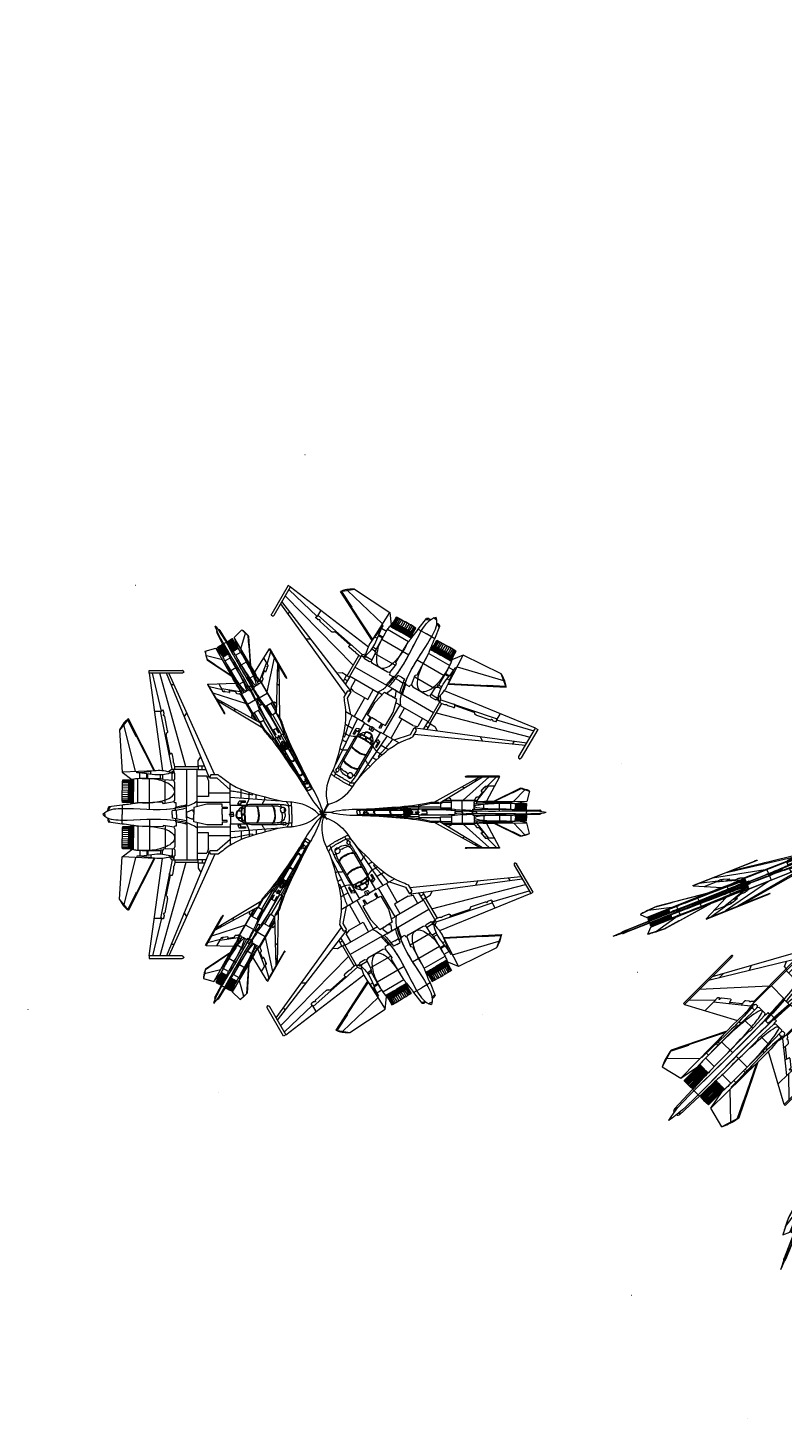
# Model space of a CAD drawing. Extents: x -513 to 2125, y -1052 to 1373.
# Drawn here: x -513 to 806, y -1052 to 1373 of the extents above; entities that cross this region are included whole.
import ezdxf

# ---------------------------------------------------------------- set-up
doc = ezdxf.new("R2010")
doc.units = 0
doc.layers.get('0').update_dxf_attribs({"linetype": 'CONTINUOUS'})
doc.layers.add('Layer_1', color=7, linetype='CONTINUOUS')

# ---------------------------------------------------------------- blocks, each defined once
blk = doc.blocks.new('su')
at = {"layer": 'Layer_1', "color": 7}
for points in [[(529.706347, 298.642252), (529.664719, 298.954955)], [(257.598538, 253.575955), (257.848705, 253.805272), (258.140568, 254.034583), (258.494971, 254.243052), (258.870223, 254.409826), (259.266319, 254.534904), (259.683268, 254.639143), (260.100212, 254.722531), (260.496314, 254.743359)], [(260.496314, 252.387687), (317.78471, 252.387687), (317.78471, 254.743373), (260.496314, 254.743373)], [(203.458085, 163.747162), (283.532587, 252.387687)], [(213.673265, 161.808405), (288.056451, 252.387687)], [(254.137884, 170.855911), (299.397384, 252.387687)], [(257.598538, 253.575955), (257.848705, 253.325793), (258.140568, 253.096482), (258.494971, 252.908855), (258.870223, 252.721234), (259.266319, 252.596156), (259.683268, 252.491923), (260.100212, 252.429382), (260.496314, 252.387698)], [(317.78471, 252.387687), (294.873517, 167.332804)], [(308.882907, 219.345535), (296.311982, 219.345535), (312.301863, 252.387687)], [(274.422315, 242.318689), (279.780067, 242.318689)], [(278.070591, 168.646153), (298.375864, 219.345535)], [(290.933379, 214.759243), (290.99592, 214.863476), (291.121006, 214.967707), (291.246084, 215.051098), (291.392021, 215.134486), (291.746425, 215.217874), (292.121676, 215.259558), (292.496924, 215.301245), (292.830483, 215.32213), (292.976411, 215.342986), (293.08065, 215.384673), (293.164038, 215.405529), (293.226579, 215.46807), (293.226579, 215.509754), (293.205751, 215.593145), (293.143205, 215.676528), (293.059816, 215.780764), (292.830499, 216.010078), (292.559484, 216.260237), (292.288469, 216.531246), (292.079994, 216.823103), (292.017454, 216.969032), (291.975767, 217.114955), (291.954911, 217.260884), (291.996595, 217.385965), (292.767936, 219.345535), (292.872175, 219.554004), (292.997262, 219.720775), (293.14319, 219.845856), (293.309967, 219.929244), (293.497594, 219.991784), (293.706069, 220.012669), (293.935391, 220.012669), (294.185558, 219.991784), (294.727589, 219.887554), (295.269619, 219.741626), (295.81165, 219.554004), (296.311982, 219.345535)], [(252.553491, 218.094726), (256.931421, 214.488237)], [(285.888332, 202.146938), (290.933379, 214.759243)], [(308.028172, 167.249421), (353.954781, 212.570328), (369.902973, 202.83488), (365.33741, 166.082), (348.096689, 159.640343)], [(369.902973, 202.83488), (368.547897, 204.14823), (367.130278, 205.399039), (365.650121, 206.587301), (364.107421, 207.671337), (362.523022, 208.692829), (360.896934, 209.651777), (359.208303, 210.506499), (357.498823, 211.277829), (355.726806, 211.965774), (353.954781, 212.570328)], [(340.549968, 196.935242), (355.455791, 211.632227)], [(341.946733, 166.582321), (361.918452, 207.692179)], [(285.888332, 202.146938), (285.804944, 201.875929), (285.804944, 201.604922), (285.846628, 201.333912), (285.971715, 201.062903), (286.138491, 200.85444), (286.388659, 200.64597), (286.659674, 200.479191), (286.951537, 200.31242), (287.556108, 200.020563), (287.847971, 199.87464), (288.077287, 199.728712), (288.285762, 199.561932), (288.410849, 199.395162), (288.452536, 199.186692), (288.452536, 199.061612), (288.410849, 198.936531)], [(281.593785, 181.904707), (288.410854, 198.936531)], [(288.410854, 198.936531), (289.953557, 198.352822)], [(309.591714, 167.249421), (340.070478, 197.352175)], [(339.27828, 198.081812), (340.549968, 196.935242)], [(277.52856, 181.279306), (277.674494, 181.633698), (277.841271, 181.904707), (278.04974, 182.092329), (278.174826, 182.175717), (278.320755, 182.238257), (278.48754, 182.279944), (278.696009, 182.300829), (278.925332, 182.321713), (279.175499, 182.321713), (279.717527, 182.280026), (280.322097, 182.196644), (280.926674, 182.071563), (281.489546, 181.925634), (282.010734, 181.758858), (282.240051, 181.654625), (282.427678, 181.571236), (282.594455, 181.467003), (282.719541, 181.362773), (282.823777, 181.258534), (282.886318, 181.133456), (282.928005, 181.008375), (282.928005, 180.862447), (282.886318, 180.695673), (282.823777, 180.508055)], [(232.58177, 171.335389), (232.58177, 175.900839), (228.203835, 179.486481)], [(274.401465, 173.482609), (274.505703, 173.670231), (274.67248, 173.837001), (275.047734, 174.128859), (275.443827, 174.42071), (275.610606, 174.545791), (275.735693, 174.71257), (275.798233, 174.879341), (275.798233, 175.08781), (275.756546, 175.296279), (275.694, 175.525591), (275.568919, 175.984221), (275.548063, 176.213538), (275.589747, 176.422007), (277.52856, 181.279306)], [(221.511849, 171.335389), (232.58177, 171.335389), (232.58177, 168.354301), (219.051865, 168.354301)], [(225.326906, 168.354301), (225.326906, 171.335389)], [(232.58177, 170.855911), (273.465125, 170.855911)], [(273.359097, 170.855911), (274.422315, 173.524302)], [(273.525876, 168.646153), (273.383331, 170.855911)], [(197.829309, 163.747162), (203.508701, 163.747162)], [(197.829309, 163.747162), (210.483623, 163.747162)], [(210.483623, 163.747162), (212.422425, 162.246194), (212.255649, 160.724376)], [(278.070591, 168.646153), (232.58177, 168.646153)], [(234.061927, 139.855911), (234.061927, 168.646153)], [(252.574333, 136.396179), (252.574333, 168.646153)], [(273.463335, 164.977123), (273.880285, 165.123046), (274.25553, 165.373211), (274.568244, 165.685913), (274.797561, 166.061153), (274.943495, 166.478091), (274.985182, 166.936722)], [(273.463335, 159.973893), (273.463335, 164.977123)], [(278.070591, 168.646153), (273.602798, 168.646153)], [(274.985188, 166.936722), (274.985188, 168.646153)], [(274.985188, 167.728894), (277.841271, 166.35301)], [(277.924659, 158.910705), (277.924659, 164.768654)], [(278.070591, 168.646153), (282.226697, 166.151636)], [(294.85267, 163.809702), (294.85267, 160.015586), (298.188237, 160.015586), (298.188237, 163.684621)], [(308.090709, 167.291114), (365.33741, 166.082)], [(315.387266, 164.247483), (315.387266, 166.769942)], [(320.182148, 160.411673), (320.182148, 164.601875)], [(322.100099, 160.453366), (322.100099, 164.747803)], [(334.045609, 160.495064), (334.045609, 165.414903)], [(339.716074, 165.435751), (340.278953, 166.603172)], [(176.898617, 150.822155), (199.205233, 160.724376), (212.255649, 160.724376)], [(212.38073, 161.808405), (216.96714, 161.808405)], [(214.778173, 158.848165), (217.717639, 162.809055)], [(214.778173, 158.848165), (214.778173, 144.901669), (234.061927, 144.901669)], [(234.061927, 162.809055), (217.717639, 162.809055)], [(275.026883, 158.827317), (273.463335, 159.973893)], [(275.026883, 140.08606), (273.463335, 141.753801), (273.463335, 156.867719), (275.026883, 158.827317), (292.997262, 159.306796)], [(290.245414, 138.835251), (290.245414, 159.244255)], [(292.997262, 159.306796), (294.85267, 161.078773)], [(330.126313, 160.515906), (298.188237, 160.515906)], [(303.358371, 159.598648), (303.400055, 159.598648)], [(317.701316, 133.331703), (317.701316, 160.515906)], [(337.610493, 139.31473), (337.610493, 160.411673)], [(345.032136, 159.973893), (345.115525, 159.411026), (345.157209, 158.243606), (345.219761, 156.555016), (345.240645, 155.179129), (345.261439, 153.636469), (345.261453, 151.968727), (345.282338, 150.238446), (345.282301, 149.362879)], [(345.032136, 159.973893), (354.142408, 159.056634)], [(345.052984, 159.953045), (354.142408, 159.035786)], [(345.073826, 159.827964), (354.163256, 158.931553)], [(345.094677, 159.661188), (354.184104, 158.764777)], [(345.115525, 159.411026), (354.204948, 158.535466)], [(345.136372, 159.077476), (354.225796, 158.243606)], [(345.157223, 158.702236), (354.246644, 157.889213)], [(345.157223, 158.243606), (354.246644, 157.493126)], [(345.178065, 157.743285), (354.267495, 157.013647)], [(354.100715, 158.994094), (364.711991, 159.035781)], [(354.142408, 159.056634), (354.184092, 158.764777), (354.246644, 157.847518), (354.267528, 157.013647), (354.309179, 155.408446), (354.330069, 154.074249), (354.350917, 152.031268), (354.350883, 150.467757)], [(354.163256, 158.994094), (364.753687, 159.035781)], [(354.184104, 158.681394), (364.79538, 158.618854)], [(354.246644, 157.847518), (364.837078, 157.972599)], [(364.711991, 159.035786), (364.79538, 158.618854), (364.837067, 157.972599), (364.878762, 156.784336), (364.899652, 155.616915), (364.941303, 153.824087), (364.941314, 152.302277), (364.962142, 150.175899)], [(176.898617, 137.16751), (176.898617, 156.013006)], [(345.198913, 157.180424), (354.288337, 156.492476)], [(345.219761, 156.555016), (354.288337, 155.929615)], [(345.219761, 155.887925), (354.309184, 155.325058)], [(345.240611, 155.179129), (354.309184, 154.678806)], [(345.240611, 154.407799), (354.330032, 153.990867)], [(345.261453, 153.636469), (354.330032, 153.261226)], [(345.261453, 152.802598), (354.330032, 152.510747)], [(345.261453, 151.968727), (354.350883, 151.739411)], [(354.267495, 156.951107), (364.878768, 156.784336)], [(354.309184, 155.408446), (364.899618, 155.616915)], [(354.330032, 154.074249), (364.941314, 153.824087)], [(354.350883, 152.031268), (364.941314, 152.302277)], [(137.851612, 146.048239), (142.729882, 146.486019), (147.608151, 146.986348), (157.36469, 148.04953), (162.242959, 148.549851), (167.121229, 148.987637), (169.560362, 149.175258), (171.999499, 149.321187), (174.459481, 149.446268), (176.898617, 149.550498)], [(137.851612, 146.048239), (137.851612, 147.361588)], [(157.468927, 143.421543), (157.468927, 150.863847)], [(176.898617, 147.736828), (214.778173, 147.736828)], [(345.032136, 138.751863), (345.115525, 139.31473), (345.157209, 140.48215), (345.219761, 142.17074), (345.240645, 143.567471), (345.261439, 145.08929), (345.261453, 146.757028), (345.282338, 148.48731), (345.282301, 149.362879)], [(345.261453, 151.114009), (354.350883, 150.968078)], [(345.261453, 147.61175), (354.350883, 147.757678)], [(345.261453, 146.757028), (354.350883, 146.986348)], [(345.261453, 145.923158), (354.330032, 146.215012)], [(345.282301, 150.238446), (354.350883, 150.155057)], [(354.350883, 149.362879), (345.282301, 149.362879)], [(345.282301, 148.48731), (354.350883, 148.570699)], [(354.142408, 139.669122), (354.184092, 139.960979), (354.246644, 140.878238), (354.267528, 141.712109), (354.309179, 143.31731), (354.330069, 144.651501), (354.350917, 146.694488), (354.350883, 148.257999), (354.350883, 150.467757)], [(354.350883, 150.467757), (364.962156, 150.175899)], [(354.350883, 150.467757), (364.962156, 150.175899)], [(354.350883, 148.257999), (364.962156, 148.549851)], [(354.350883, 146.694488), (364.941314, 146.423481)], [(364.711991, 139.68997), (364.79538, 140.127753), (364.837067, 140.753154), (364.878762, 141.941423), (364.899652, 143.108841), (364.941303, 144.901669), (364.941314, 146.423481), (364.962142, 148.549851), (364.962156, 150.175899)], [(69.076357, 129.099804), (69.076357, 130.100448), (69.097213, 131.080247), (69.1389, 132.060047), (69.180584, 133.019001), (69.24313, 133.936254), (69.305671, 134.811823), (69.389059, 135.624843), (69.493298, 136.396179), (69.597534, 137.104972), (69.701772, 137.751221), (69.826853, 138.314083), (69.951937, 138.793561), (70.077024, 139.210494), (70.222952, 139.523193), (70.368881, 139.75251), (70.514818, 139.898439), (70.660747, 139.940126)], [(69.514148, 136.646341), (74.35072, 136.646341), (74.76767, 137.146662), (75.226312, 137.62614), (75.705796, 138.105613), (76.206134, 138.543394), (77.248496, 139.37727), (78.332557, 140.1486)], [(89.298242, 140.940778), (176.898617, 144.130338)], [(116.212112, 141.920578), (116.212112, 144.297109)], [(116.212112, 141.920578), (116.879222, 141.56618), (117.567186, 141.19094), (118.255145, 140.774002), (118.901413, 140.315371), (119.48514, 139.835901), (119.756155, 139.564891), (119.985473, 139.273034), (120.173099, 138.98118), (120.339876, 138.647633), (120.464962, 138.314083), (120.548351, 137.959685)], [(158.219432, 139.898439), (150.068134, 139.898439), (150.068134, 140.940778), (160.804496, 140.940778)], [(158.219432, 140.940778), (158.219432, 138.189002), (163.264479, 138.189002), (160.804496, 140.940778)], [(234.41633, 136.125173), (234.41633, 139.835901), (176.898617, 139.835901)], [(271.045049, 135.583154), (271.045049, 139.293882), (273.379947, 139.293882), (275.026883, 140.08606), (293.268277, 138.564242), (294.998604, 139.835901), (336.672364, 139.31473)], [(345.032136, 138.751863), (354.142408, 139.669122)], [(345.052984, 138.793561), (354.142408, 139.68997)], [(345.073826, 138.897791), (354.163256, 139.794203)], [(345.094677, 139.064565), (354.184104, 139.960979)], [(345.115525, 139.31473), (354.204948, 140.190293)], [(345.136372, 139.648274), (354.225796, 140.48215)], [(345.157223, 140.48215), (354.246644, 141.23263)], [(345.157223, 140.023519), (354.246644, 140.836542)], [(345.178065, 140.982471), (354.267495, 141.712109)], [(345.198913, 141.545332), (354.288337, 142.23328)], [(345.219761, 142.837831), (354.309184, 143.400698)], [(345.219761, 142.17074), (354.288337, 142.796141)], [(345.240611, 144.31796), (354.330032, 144.75574)], [(345.240611, 143.567471), (354.309184, 144.067792)], [(345.261453, 145.08929), (354.330032, 145.46453)], [(354.100715, 139.731662), (364.711991, 139.689978)], [(354.163256, 139.731662), (364.753687, 139.689978)], [(354.184104, 140.044364), (364.79538, 140.127753)], [(354.246644, 140.878238), (364.837078, 140.753154)], [(354.267495, 141.774649), (364.878768, 141.941423)], [(354.309184, 143.31731), (364.899618, 143.108841)], [(354.330032, 144.651501), (364.941314, 144.901669)], [(73.912929, 129.099804), (73.912929, 130.017062), (73.933785, 130.934321), (73.954669, 131.851577), (73.996354, 132.727144), (74.058894, 133.602713), (74.12144, 134.415733), (74.183981, 135.207911), (74.267369, 135.958393), (74.350757, 136.646341)], [(74.35072, 136.646341), (75.539017, 136.771422), (76.727314, 136.896503), (77.936461, 137.021581), (79.124752, 137.125814)], [(80.208813, 138.084771), (80.062884, 138.084771), (79.937797, 138.043084), (79.812717, 138.022228), (79.68763, 137.959682), (79.583394, 137.897142), (79.479155, 137.813759), (79.395767, 137.70952), (79.312379, 137.60529), (79.228991, 137.501057), (79.187304, 137.37597), (79.145619, 137.250889), (79.124735, 137.125811), (79.103879, 137.00073), (79.124735, 136.854802), (79.145619, 136.729721), (79.187304, 136.60464), (79.228991, 136.479559), (79.312379, 136.375329), (79.395767, 136.27109), (79.479155, 136.16686), (79.583394, 136.104319), (79.68763, 136.020931), (79.812717, 135.979244), (79.937797, 135.93756), (80.062884, 135.916675), (80.208813, 135.895791)], [(80.208813, 138.084771), (83.98218, 138.084771)], [(83.98218, 135.895853), (80.208813, 135.895853)], [(83.98218, 135.895853), (84.107258, 135.916737), (84.232345, 135.937594), (84.357426, 135.979281), (84.482512, 136.020965), (84.586748, 136.104356), (84.690987, 136.166894), (84.795223, 136.271127), (84.878614, 136.375363), (84.941151, 136.479596), (85.003692, 136.604677), (85.045379, 136.729755), (85.066235, 136.854836), (85.066235, 137.000764), (85.066235, 137.125845), (85.045379, 137.250926), (85.003692, 137.376007), (84.941151, 137.501093), (84.878614, 137.605324), (84.795223, 137.709554), (84.690987, 137.813793), (84.586748, 137.897175), (84.482512, 137.959716), (84.357426, 138.022262), (84.232345, 138.043118), (84.107258, 138.084805), (83.98218, 138.084805)], [(84.920304, 137.542752), (85.504032, 137.584437), (86.066911, 137.605321), (86.650631, 137.626177), (87.234359, 137.667864), (88.401808, 137.709548), (89.548407, 137.751235), (90.715856, 137.79292), (91.862457, 137.834607), (93.029906, 137.855491), (94.19736, 137.876347), (95.343959, 137.918034), (96.511407, 137.918034), (97.678856, 137.938891), (98.825458, 137.959775), (99.992904, 137.959775), (101.13951, 137.959775), (102.306959, 137.959775), (103.474408, 137.959775)], [(102.765601, 136.542105), (102.765601, 137.959685)], [(103.474408, 136.542105), (103.474408, 137.959685)], [(103.474408, 137.959685), (139.519399, 137.959685)], [(103.70508, 136.536215), (103.769593, 136.539489), (103.828803, 136.542029)], [(103.828812, 136.542105), (148.963226, 136.542105)], [(176.898617, 137.16751), (148.921534, 137.16751)], [(150.005594, 135.749924), (149.85966, 136.062632), (149.630342, 136.312791), (149.31763, 136.479565), (148.963226, 136.542105)], [(151.131346, 135.041135), (150.881179, 135.979241), (150.568473, 136.896503)], [(151.131346, 135.041135), (151.193891, 134.895212), (151.298123, 134.811823), (151.444058, 134.790939)], [(151.735922, 134.144723), (151.548295, 134.082183), (151.423209, 133.936254), (151.402339, 133.727791)], [(151.81931, 129.912827), (151.777624, 130.871784), (151.694236, 131.830733), (151.56915, 132.789684), (151.402372, 133.727791)], [(151.444058, 134.790976), (155.154879, 134.790976)], [(151.735922, 134.144723), (155.488434, 134.144723)], [(155.154879, 134.790976), (155.321656, 134.811832), (155.425894, 134.916062), (155.488434, 135.061994), (155.488434, 135.207922)], [(155.488434, 135.207911), (155.300808, 135.875011)], [(155.801146, 133.873714), (155.7386, 133.998795), (155.634363, 134.103033), (155.488434, 134.144718)], [(156.301479, 129.933674), (156.238939, 130.934321), (156.134701, 131.914121), (155.988772, 132.893914), (155.801146, 133.873714)], [(156.968595, 132.643756), (156.843509, 133.394244), (156.69758, 134.123876), (156.530802, 134.874364), (156.322327, 135.604001)], [(176.064724, 130.913474), (176.064724, 137.16751)], [(190.991395, 135.499765), (182.193829, 135.499765), (182.193829, 134.311503), (190.991395, 134.311503)], [(190.991395, 135.499765), (190.991395, 138.168154), (217.258997, 138.168154), (240.378658, 135.395532), (240.378658, 129.099804)], [(190.991395, 129.099804), (190.991395, 134.311503)], [(252.574333, 137.50106), (253.012133, 137.438514), (253.366536, 137.396829), (253.679241, 137.375945), (253.929409, 137.334261), (254.137884, 137.313376), (254.30466, 137.292548), (254.617374, 137.250864), (255.784822, 137.104941), (258.140568, 136.813081), (262.831211, 136.31276), (267.501004, 135.87498), (272.191648, 135.499734)], [(253.074671, 126.327179), (253.074671, 136.333636)], [(253.074671, 134.665895), (256.160074, 134.290652), (259.266319, 133.915412), (262.351722, 133.581862), (265.437122, 133.290005), (268.522525, 133.019001), (271.607927, 132.768836), (274.69333, 132.539522), (277.778725, 132.351904)], [(272.191648, 132.727144), (272.191648, 135.499765)], [(329.623139, 139.402887), (336.672364, 139.31473)], [(336.672364, 139.31473), (338.256763, 139.210494), (339.903699, 139.085413), (341.59233, 138.960332), (343.301809, 138.835251), (345.052984, 138.689322), (346.825004, 138.564242), (350.452434, 138.27239), (354.100715, 138.022231), (357.790689, 137.772063), (361.459812, 137.5636), (365.045547, 137.396824), (388.206904, 135.770775)], [(365.003854, 137.396824), (365.003854, 129.099804)], [(8.68171, 129.245732), (22.628559, 129.495894)], [(8.68171, 128.953875), (22.628559, 128.682865)], [(22.628559, 129.099804), (22.628559, 129.495894)], [(22.628559, 129.099804), (22.628559, 128.682865)], [(69.076357, 129.099804), (69.076357, 128.411856), (69.097213, 127.744764), (69.097213, 127.077664), (69.118097, 126.410567), (69.159782, 125.743467), (69.180581, 125.118066), (69.222268, 124.492664), (69.263953, 123.888107), (69.326493, 123.283548), (69.36818, 122.720687), (69.430726, 122.199518), (69.514114, 121.678347), (69.576655, 121.198868), (69.639195, 120.74024), (69.722583, 120.323308), (69.805977, 119.948068), (69.889365, 119.59367), (69.972754, 119.301816), (70.076992, 119.030806), (70.160381, 118.780647), (70.264614, 118.593026), (70.36885, 118.447097), (70.452238, 118.342861), (70.556477, 118.280321), (70.660713, 118.259493)], [(73.912929, 129.099804), (73.912929, 128.453554), (73.912929, 127.828147), (73.933785, 127.181898), (73.954669, 126.556496), (73.975526, 125.931094), (74.017213, 125.326535), (74.038069, 124.742826), (74.079756, 124.159117), (74.12144, 123.596256), (74.183981, 123.054237), (74.225668, 122.533065), (74.288208, 122.032745), (74.350746, 121.553269)], [(151.81931, 128.286778), (151.777624, 127.327826), (151.694236, 126.368875), (151.56915, 125.409926), (151.402372, 124.450969)], [(151.81931, 129.912827), (151.860996, 129.746053), (151.986082, 129.641817), (152.152859, 129.579277)], [(152.152865, 128.599483), (151.986088, 128.557799), (151.861002, 128.453565), (151.819316, 128.286789)], [(152.152865, 129.579277), (155.967924, 129.579277)], [(152.152865, 128.599483), (155.967924, 128.599483)], [(156.301479, 128.265933), (156.280608, 127.765606), (156.238923, 127.265286), (156.134685, 126.285486), (155.988756, 125.305687), (155.80113, 124.325888)], [(155.967924, 129.579277), (156.134701, 129.641817), (156.259787, 129.766904), (156.301473, 129.933674)], [(156.301479, 128.265933), (156.259793, 128.432706), (156.134707, 128.557787), (155.967929, 128.599472)], [(156.968595, 132.643756), (157.031135, 132.497833), (157.156221, 132.393594), (157.30215, 132.35191)], [(157.23961, 129.099804), (157.218739, 128.453554), (157.197869, 127.828147), (157.156183, 127.181898), (157.093637, 126.535648)], [(157.427236, 132.018354), (157.260453, 131.976667), (157.135372, 131.830738), (157.093687, 131.663962)], [(157.23961, 129.099804), (157.197924, 130.371455), (157.093687, 131.663956)], [(164.473626, 132.351904), (157.30215, 132.351904)], [(157.427236, 132.018354), (163.848207, 132.018354)], [(164.473626, 132.351904), (164.89057, 131.976661), (165.265821, 131.601416), (165.578529, 131.226176), (165.849544, 130.830085), (166.058019, 130.413153), (166.224795, 129.975367), (166.308183, 129.558434), (166.34987, 129.099804)], [(164.473626, 125.847706), (164.682095, 126.035327), (164.89057, 126.202098), (165.078194, 126.389725), (165.265821, 126.577344), (165.4326, 126.785807), (165.578529, 126.973434), (165.724463, 127.181898), (165.849544, 127.369519), (165.974628, 127.577988), (166.058019, 127.786457), (166.162255, 127.994923), (166.224795, 128.203392), (166.287341, 128.432706), (166.308169, 128.641176), (166.349856, 128.870487), (166.349856, 129.099804)], [(170.957137, 130.454846), (171.436627, 130.913474)], [(170.957137, 129.099804), (170.957137, 130.454846)], [(170.957137, 129.099804), (170.957137, 127.744764)], [(170.957137, 127.744764), (171.436627, 127.286134)], [(171.436627, 130.913474), (176.439975, 130.913474)], [(173.292032, 129.099804), (173.312916, 129.162344), (173.354603, 129.224884), (173.437991, 129.266572), (173.542227, 129.308256), (173.667314, 129.349943), (173.813243, 129.391627), (173.959177, 129.412511), (174.125956, 129.412511), (174.292732, 129.412511), (174.459512, 129.412511)], [(173.292032, 129.099804), (173.292032, 129.078919), (173.312916, 129.058035), (173.312916, 129.037178), (173.333772, 128.995491), (173.3546, 128.974663), (173.375457, 128.953807), (173.417144, 128.932923), (173.458828, 128.912095), (173.500515, 128.891239), (173.542199, 128.891239), (173.583886, 128.870354), (173.62557, 128.849526), (173.688116, 128.82867), (173.750657, 128.82867), (173.813197, 128.807785), (173.875743, 128.807785), (173.938284, 128.786986), (174.000824, 128.786986), (174.063365, 128.786986), (174.125908, 128.786986), (174.209299, 128.786986), (174.27184, 128.786986), (174.334377, 128.786986), (174.396923, 128.786986), (174.459464, 128.786986)], [(174.459481, 129.412506), (177.899287, 129.204037)], [(174.459481, 128.787104), (177.899287, 128.995568)], [(176.439975, 130.913474), (176.898617, 130.454846)], [(176.439975, 127.286134), (176.898617, 127.744764)], [(176.898617, 130.454846), (176.898617, 129.266577)], [(176.898617, 127.744764), (176.898617, 128.933027)], [(177.482343, 129.099804), (177.482343, 129.120632), (177.503171, 129.141516), (177.524056, 129.162372), (177.56574, 129.162372), (177.62828, 129.183257), (177.690821, 129.204085), (177.753367, 129.204085), (177.815907, 129.204085), (177.899295, 129.204085), (177.961836, 129.204085), (178.024382, 129.204085), (178.086922, 129.183257), (178.128607, 129.162372), (178.170294, 129.162372), (178.211978, 129.141516), (178.232806, 129.120632), (178.232806, 129.099804)], [(177.482343, 129.099804), (177.482343, 129.078919), (177.503171, 129.058035), (177.524056, 129.058035), (177.544912, 129.037178), (177.565796, 129.037178), (177.586596, 129.016294), (177.62828, 129.016294), (177.669967, 129.016294), (177.711651, 128.995438), (177.753339, 128.995438), (177.795023, 128.995438), (177.83671, 128.995438), (177.878394, 128.995438), (177.920081, 128.995438), (177.961768, 128.995438), (178.003452, 128.995438), (178.045139, 129.016294), (178.086824, 129.016294), (178.107708, 129.016294), (178.149392, 129.037178), (178.170277, 129.037178), (178.191133, 129.058035), (178.212017, 129.058035), (178.232817, 129.078919), (178.232817, 129.099804)], [(190.991395, 122.699839), (190.991395, 120.03145), (217.258997, 120.03145), (240.378658, 122.804075), (240.378658, 129.099804)], [(190.991395, 129.099804), (190.991395, 123.888107)], [(240.378658, 130.934321), (240.399543, 131.163635), (240.462083, 131.372105), (240.545477, 131.601416), (240.670558, 131.809885), (240.816492, 131.997506), (241.004114, 132.185125), (241.421063, 132.518675), (241.879703, 132.789684), (242.380037, 132.977305), (242.630202, 133.01899), (242.880375, 133.060677), (243.109692, 133.060677), (243.339017, 133.01899)], [(243.33898, 133.019001), (251.552818, 131.267866)], [(251.552818, 126.931736), (251.969762, 127.077664), (252.345016, 127.306978), (252.657721, 127.598836), (252.887047, 127.974076), (253.032975, 128.391014), (253.074659, 128.828794)], [(253.074671, 129.370813), (253.032986, 129.808593), (252.887058, 130.225526), (252.657732, 130.579924), (252.345027, 130.892626), (251.969773, 131.121943), (251.55283, 131.267866)], [(253.074671, 131.872425), (253.074671, 121.865968)], [(270.586407, 129.099804), (270.586407, 132.852225)], [(270.586407, 129.099804), (270.586407, 125.347385)], [(277.778725, 129.099804), (277.778725, 132.351904)], [(277.778725, 129.099804), (277.778725, 125.847706)], [(365.003854, 120.781936), (365.003854, 129.099804)], [(390.312485, 132.268516), (390.312485, 133.290005)], [(395.566006, 129.099804), (395.566006, 130.684157)], [(395.566006, 129.099804), (395.566006, 127.515448)], [(69.514148, 121.553269), (74.35072, 121.553269), (74.76767, 121.052945), (75.226312, 120.552619), (75.705796, 120.093991), (76.206134, 119.656208), (76.727314, 119.239275), (77.248496, 118.82234), (77.790527, 118.426249), (78.332557, 118.05101)], [(74.35072, 121.553269), (76.164435, 121.3448), (77.978154, 121.178026), (79.791869, 121.01125), (81.605584, 120.865327), (83.419299, 120.74024), (85.253865, 120.636007), (87.067575, 120.552619), (88.88129, 120.469236), (90.715856, 120.406696), (92.529571, 120.344155), (96.177852, 120.281615), (99.826127, 120.239931), (103.474408, 120.239931)], [(102.765601, 121.657499), (102.765601, 120.23992)], [(103.474408, 121.657499), (103.474408, 120.23992)], [(103.828812, 121.657499), (148.963226, 121.657499)], [(148.963226, 121.657499), (149.31763, 121.72004), (149.630342, 121.865968), (149.85966, 122.136978), (150.005594, 122.449677)], [(151.131346, 123.158467), (150.881179, 122.220366), (150.73525, 121.761735), (150.568473, 121.303107)], [(151.444058, 123.408629), (151.298123, 123.387744), (151.193891, 123.283508), (151.131346, 123.158427)], [(151.402361, 124.450969), (151.423234, 124.263347), (151.54832, 124.117419), (151.735946, 124.054878)], [(151.444058, 123.408629), (155.154879, 123.408629)], [(151.735922, 124.054878), (155.488434, 124.054878)], [(155.488434, 122.991696), (155.488434, 123.137625), (155.425894, 123.283548), (155.321656, 123.387787), (155.154879, 123.408671)], [(155.488434, 122.991696), (155.300808, 122.324599)], [(155.488434, 124.054878), (155.634363, 124.096565), (155.7386, 124.200796), (155.801146, 124.325876)], [(156.968595, 125.555849), (156.843509, 124.805366), (156.69758, 124.075729), (156.530802, 123.325246), (156.322327, 122.595606)], [(157.30215, 125.847706), (157.156221, 125.806019), (157.031135, 125.701783), (156.968595, 125.555854)], [(157.093675, 126.535648), (157.135361, 126.368875), (157.260441, 126.222946), (157.427224, 126.160406)], [(164.473626, 125.847706), (157.30215, 125.847706)], [(157.427236, 126.160406), (163.848207, 126.160406)], [(171.436627, 127.286134), (176.439975, 127.286134)], [(176.064724, 127.286134), (176.064724, 121.032098)], [(234.41633, 122.074437), (234.41633, 118.342861), (176.898617, 118.342861)], [(190.991395, 122.699839), (182.193829, 122.699839), (182.193829, 123.888107), (190.991395, 123.888107)], [(240.378658, 127.265286), (240.399543, 127.035975), (240.462083, 126.827505), (240.545477, 126.598189), (240.670558, 126.389725), (240.816492, 126.202098), (241.004114, 126.014477), (241.191738, 125.826858), (241.421063, 125.680927), (241.65038, 125.535004), (241.879703, 125.409926), (242.12987, 125.305687), (242.380037, 125.222299), (242.630202, 125.180612), (242.880375, 125.138928), (243.109692, 125.138928), (243.339017, 125.180612)], [(243.33898, 125.180606), (251.552818, 126.931736)], [(252.574333, 120.698548), (252.803655, 120.719432), (253.012133, 120.74026), (253.199752, 120.781944), (253.366536, 120.802829), (253.533313, 120.823657), (253.679241, 120.823657), (253.804328, 120.844513), (253.929409, 120.865397), (254.137884, 120.886225), (254.30466, 120.90711), (254.617374, 120.948797), (255.784822, 121.094725), (258.140568, 121.386583), (260.475466, 121.636745), (262.831211, 121.886903), (265.166109, 122.116218), (267.501004, 122.324687), (269.856753, 122.512305), (272.191648, 122.699926)], [(252.574333, 121.803428), (252.574333, 89.553451)], [(253.074671, 123.53371), (256.160074, 123.908955), (259.266319, 124.284198), (262.351722, 124.617745), (265.437122, 124.909597), (268.522525, 125.180606), (271.607927, 125.430768), (274.69333, 125.660085), (277.778725, 125.847706)], [(271.045049, 122.616456), (271.045049, 118.905728), (273.379947, 118.905728), (275.026883, 118.092699), (293.268277, 119.63536), (294.998604, 118.363709), (329.337798, 118.793152), (336.672364, 118.884877)], [(272.191648, 125.472463), (272.191648, 122.699839)], [(317.701316, 124.867907), (317.701316, 97.683698)], [(336.672364, 118.884877), (337.464565, 118.947418), (338.256763, 118.989105), (339.069805, 119.051645), (339.903699, 119.114186), (341.59233, 119.23927), (343.301809, 119.36435), (345.052984, 119.510273), (346.825004, 119.635354), (348.617871, 119.781283), (350.452434, 119.927212), (354.100715, 120.177373), (357.790689, 120.427532), (359.625246, 120.531771), (361.459812, 120.636001), (363.25268, 120.719392), (365.045547, 120.802781), (388.206904, 122.428829)], [(390.306753, 124.798364), (390.309942, 124.856265), (390.312482, 124.909597)], [(390.312485, 125.931094), (390.312485, 124.909597)], [(89.298242, 117.258829), (176.898617, 114.069272)], [(103.474408, 120.23992), (139.519399, 120.23992)], [(116.212112, 116.279029), (116.524818, 116.445809), (116.879222, 116.633427), (117.567186, 117.00867), (118.255145, 117.425602), (118.588706, 117.634071), (118.901413, 117.863388), (119.214125, 118.113547), (119.48514, 118.363709), (119.756155, 118.634719), (119.985473, 118.92657), (120.173099, 119.218427), (120.339876, 119.551977), (120.402417, 119.697906), (120.464962, 119.885527), (120.506648, 120.052298), (120.548334, 120.23992)], [(116.212112, 116.279029), (116.212112, 113.902498)], [(176.898617, 121.032098), (148.921534, 121.032098)], [(158.219432, 118.301169), (150.068134, 118.301169), (150.068134, 117.258829), (160.804496, 117.258829)], [(158.219432, 117.258829), (158.219432, 120.010605), (163.264479, 120.010605), (160.804496, 117.258829)], [(176.898617, 121.032098), (176.898617, 102.186604)], [(234.061927, 118.545285), (234.061927, 89.553451)], [(275.026883, 118.092699), (273.463335, 116.445809), (273.463335, 101.331886), (275.026883, 99.372287), (292.997262, 98.871966)], [(290.245414, 119.364356), (290.245414, 98.955355)], [(329.337798, 118.793152), (336.672364, 118.884877)], [(337.610493, 118.884877), (337.610493, 97.787934)], [(345.032136, 119.447739), (345.115525, 118.884877), (345.157209, 117.71746), (345.219761, 116.02887), (345.240645, 114.632133), (345.261439, 113.089472), (345.261453, 111.442579), (345.282338, 109.712291), (345.282301, 108.836731)], [(345.032136, 119.447739), (354.142408, 118.53048)], [(345.052984, 119.406049), (354.142408, 118.509638)], [(345.073826, 119.301816), (354.163256, 118.405402)], [(345.094677, 119.135039), (354.184104, 118.238628)], [(345.115525, 118.884877), (354.204948, 118.009311)], [(345.136372, 118.55133), (354.225796, 117.71746)], [(345.157223, 118.176088), (354.246644, 117.363062)], [(345.157223, 117.71746), (354.246644, 116.946129)], [(345.178065, 117.217139), (354.267495, 116.487498)], [(345.198913, 116.654272), (354.288337, 115.96633)], [(345.219761, 116.02887), (354.288337, 115.403469)], [(345.219761, 115.36177), (354.309184, 114.798909)], [(354.100715, 118.467939), (364.711991, 118.509626)], [(354.142408, 118.53048), (354.184092, 118.238628), (354.246644, 117.321369), (354.267528, 116.487498), (354.309179, 114.86145), (354.330069, 113.5481), (354.350917, 111.505119), (354.350883, 109.941611), (354.350883, 107.73185)], [(354.163256, 118.467939), (364.753687, 118.509626)], [(354.184104, 118.15524), (364.79538, 118.071857)], [(354.246644, 117.321369), (364.837078, 117.44645)], [(354.267495, 116.424958), (364.878768, 116.258182)], [(364.711991, 118.509638), (364.79538, 118.071857), (364.837067, 117.44645), (364.878762, 116.258182), (364.899652, 115.090761), (364.941303, 113.297941), (364.941314, 111.776123), (364.962142, 109.649754), (364.962156, 108.023702)], [(137.851612, 112.151369), (140.290747, 111.942899), (142.729882, 111.713583), (145.169016, 111.463421), (147.608151, 111.213262), (157.36469, 110.150074), (159.803825, 109.899913), (162.242959, 109.649754), (164.682095, 109.42044), (167.121229, 109.21197), (169.560362, 109.024352), (171.999499, 108.878423), (174.459481, 108.753342), (176.898617, 108.649109)], [(137.851612, 112.151369), (137.851612, 110.838022)], [(157.468927, 114.778062), (157.468927, 107.335763)], [(176.898617, 110.462779), (214.778173, 110.462779)], [(214.778173, 99.351445), (214.778173, 113.297941), (234.061927, 113.297941)], [(345.240611, 114.632133), (354.309184, 114.131812)], [(345.240611, 113.88165), (354.330032, 113.44387)], [(345.261453, 113.089472), (354.330032, 112.73508)], [(345.261453, 112.276449), (354.330032, 111.984592)], [(345.261453, 111.442579), (354.350883, 111.213262)], [(345.261453, 110.58786), (354.350883, 110.421084)], [(345.282301, 109.712291), (354.350883, 109.628903)], [(354.309184, 114.86145), (364.899618, 115.090761)], [(354.330032, 113.5481), (364.941314, 113.297941)], [(354.350883, 111.505119), (364.941314, 111.776123)], [(354.350883, 109.941611), (364.962156, 109.649754)], [(176.898617, 107.377453), (199.205233, 97.475229), (212.255649, 97.475229)], [(345.032136, 98.225714), (345.115525, 98.788575), (345.157209, 99.955996), (345.219761, 101.644585), (345.240645, 103.020475), (345.261439, 104.563135), (345.261453, 106.230883), (345.282338, 107.961162), (345.282301, 108.836731)], [(345.240611, 103.770963), (354.330032, 104.208743)], [(345.240611, 103.020475), (354.309184, 103.520796)], [(345.261453, 107.085601), (354.350883, 107.231524)], [(345.261453, 106.230883), (354.350883, 106.460194)], [(345.261453, 105.397012), (354.330032, 105.688863)], [(345.261453, 104.563135), (354.330032, 104.938381)], [(354.350883, 108.836731), (345.282301, 108.836731)], [(345.282301, 107.961162), (354.350883, 108.023702)], [(354.142408, 99.142976), (354.184092, 99.434827), (354.246644, 100.352086), (354.267528, 101.185957), (354.309179, 102.791164), (354.330069, 104.125355), (354.350917, 106.168342), (354.350883, 107.73185)], [(354.330032, 104.125355), (364.941314, 104.375514)], [(354.350883, 107.73185), (364.962156, 108.023702)], [(354.350883, 107.73185), (364.962156, 108.023702)], [(354.350883, 106.168342), (364.941314, 105.897333)], [(364.711991, 99.163824), (364.79538, 99.580756), (364.837067, 100.227006), (364.878762, 101.415274), (364.899652, 102.582695), (364.941303, 104.375514), (364.941314, 105.897333), (364.962142, 108.023702)], [(210.483623, 94.431598), (212.422425, 95.932568), (212.255649, 97.475229)], [(214.778173, 99.351445), (217.717639, 95.390555)], [(275.026883, 99.372287), (273.463335, 98.225714)], [(273.463335, 98.225714), (273.463335, 93.222487)], [(277.924659, 99.288904), (277.924659, 93.410108)], [(292.997262, 98.871966), (294.85267, 97.120837)], [(294.85267, 94.389908), (294.85267, 98.184024), (298.188237, 98.184024), (298.188237, 94.514986)], [(330.126313, 97.683698), (298.188237, 97.683698)], [(303.358371, 98.600957), (303.400055, 98.600957)], [(308.028172, 90.950189), (353.954781, 45.629274), (369.902973, 55.364727), (365.33741, 92.117607), (348.096689, 98.559264)], [(320.182148, 97.787934), (320.182148, 93.597727)], [(322.100099, 97.746238), (322.100099, 93.451798)], [(334.045609, 97.704546), (334.045609, 92.784707)], [(345.032136, 98.225714), (354.142408, 99.142976)], [(345.052984, 98.246565), (354.142408, 99.163824)], [(345.073826, 98.371646), (354.163256, 99.268054)], [(345.094677, 98.538416), (354.184104, 99.434827)], [(345.115525, 98.788575), (354.204948, 99.664144)], [(345.136372, 99.101278), (354.225796, 99.955996)], [(345.157223, 99.955996), (354.246644, 100.706484)], [(345.157223, 99.497368), (354.246644, 100.310394)], [(345.178065, 100.456322), (354.267495, 101.185957)], [(345.198913, 101.019184), (354.288337, 101.686283)], [(345.219761, 102.311685), (354.309184, 102.874546)], [(345.219761, 101.644585), (354.288337, 102.269992)], [(354.100715, 99.205513), (364.711991, 99.163829)], [(354.163256, 99.205513), (364.753687, 99.163829)], [(354.184104, 99.518216), (364.79538, 99.580756)], [(354.246644, 100.352086), (364.837078, 100.227006)], [(354.267495, 101.248498), (364.878768, 101.415274)], [(354.309184, 102.791164), (364.899618, 102.582695)], [(197.829309, 94.431598), (203.770767, 94.431598)], [(197.829309, 94.431598), (210.483623, 94.431598)], [(203.458085, 94.431598), (283.532587, 5.791067)], [(212.38073, 96.391196), (216.96714, 96.391196)], [(213.673265, 96.391196), (288.056451, 5.791067)], [(234.061927, 95.390555), (217.717639, 95.390555)], [(274.985188, 91.262888), (274.943501, 91.721519), (274.797566, 92.138457), (274.568249, 92.513697), (274.255536, 92.826397), (273.88029, 93.076558), (273.463341, 93.222487)], [(274.985188, 90.47071), (277.841271, 91.846597)], [(274.985188, 91.262888), (274.985188, 89.553451)], [(278.118351, 89.601469), (284.468924, 91.739624)], [(308.090709, 90.908496), (365.33741, 92.117607)], [(309.591714, 90.950189), (340.070478, 60.84743)], [(315.387266, 93.952125), (315.387266, 91.429665)], [(339.716074, 92.763856), (340.278953, 91.596438)], [(341.946733, 91.617286), (361.918452, 50.507428)], [(221.511849, 86.864218), (232.58177, 86.864218), (232.58177, 89.845309), (219.051865, 89.845309)], [(225.326906, 89.845309), (225.326906, 86.864218)], [(232.58177, 86.864218), (232.58177, 82.298771), (228.203835, 78.713124)], [(278.070591, 89.553451), (232.58177, 89.553451)], [(232.58177, 87.343691), (273.459393, 87.343691)], [(254.137884, 87.343691), (299.397384, 5.791067)], [(273.359097, 87.343691), (274.422315, 84.675302)], [(278.070591, 89.553451), (273.388981, 89.553451)], [(273.525876, 89.553451), (273.525876, 87.343691)], [(278.070591, 89.553451), (298.375864, 38.833221)], [(317.78471, 5.791067), (294.873517, 90.866798)], [(274.401465, 84.717001), (274.443152, 84.612762), (274.505698, 84.529379), (274.589086, 84.445991), (274.672474, 84.3626), (274.839253, 84.195829), (275.047728, 84.049901), (275.256197, 83.92482), (275.443821, 83.778891), (275.610601, 83.632968), (275.673147, 83.570422), (275.735687, 83.48704), (275.777371, 83.403651), (275.798199, 83.320263), (275.798199, 83.21603), (275.798199, 83.1118), (275.756515, 82.903331), (275.693969, 82.674011), (275.610581, 82.4447), (275.568894, 82.215383), (275.548009, 82.090302), (275.548009, 81.986072), (275.548009, 81.881833), (275.589696, 81.777603), (277.52856, 76.920301)], [(277.52856, 76.920301), (277.611948, 76.732683), (277.674494, 76.565904), (277.757883, 76.419981), (277.841271, 76.294894), (277.94551, 76.190664), (278.04974, 76.107276), (278.174826, 76.02389), (278.320755, 75.961353), (278.48754, 75.919666), (278.696009, 75.898781), (278.925332, 75.877897), (279.175499, 75.877897), (279.446511, 75.898781), (279.717527, 75.919666), (280.009392, 75.961353), (280.322097, 76.003037), (280.926674, 76.128118), (281.218531, 76.190658), (281.489546, 76.274046), (281.760561, 76.357429), (282.010734, 76.440817), (282.240051, 76.545056), (282.427678, 76.628438), (282.594455, 76.732674), (282.719541, 76.836908), (282.823777, 76.941143), (282.886318, 77.066224), (282.928005, 77.191305), (282.928005, 77.337228), (282.886318, 77.504005), (282.823777, 77.691626)], [(281.593785, 76.294894), (288.410854, 59.242229)], [(339.27828, 60.117789), (340.549968, 61.264368)], [(340.549968, 61.264368), (355.455791, 46.546524)], [(285.888332, 56.052672), (285.846645, 56.177753), (285.804961, 56.32369), (285.804961, 56.448771), (285.804961, 56.594679), (285.825789, 56.740617), (285.846645, 56.865697), (285.888332, 57.011606), (285.971721, 57.136687), (286.055109, 57.24094), (286.138497, 57.345165), (286.263578, 57.449389), (286.388664, 57.553642), (286.65968, 57.720407), (286.951542, 57.887201), (287.556113, 58.179047), (287.847976, 58.324956), (287.973063, 58.387496), (288.077293, 58.470893), (288.181532, 58.554289), (288.285771, 58.637658), (288.348308, 58.721055), (288.410854, 58.804451), (288.452541, 58.908679), (288.452541, 59.012909), (288.452541, 59.13799), (288.410854, 59.242229)], [(285.888332, 56.052672), (290.933379, 43.440358)], [(288.410854, 59.242229), (289.953557, 59.846785)], [(353.954781, 45.629274), (355.726806, 46.233822), (357.498823, 46.921767), (359.208303, 47.693108), (360.896934, 48.547818), (362.523022, 49.506781), (364.107421, 50.528285), (365.650121, 51.6123), (367.130278, 52.800569), (368.547897, 54.051377), (369.902973, 55.364727)], [(252.553491, 40.104887), (256.931421, 43.69052)], [(290.933379, 43.440358), (290.99592, 43.315277), (291.121006, 43.231909), (291.246084, 43.148512), (291.392021, 43.065115), (291.558798, 43.023431), (291.746425, 42.981747), (292.121676, 42.940063), (292.496924, 42.898379), (292.684548, 42.877494), (292.830483, 42.877494), (292.976411, 42.85661), (293.08065, 42.814925), (293.164038, 42.794041), (293.226579, 42.731501), (293.226579, 42.689816), (293.205751, 42.606448), (293.143205, 42.523051), (293.059816, 42.418827), (292.955578, 42.314574), (292.830499, 42.189493), (292.559484, 41.939331), (292.288469, 41.668341), (292.18423, 41.522404), (292.079994, 41.376467), (292.017454, 41.230558), (291.975767, 41.084621), (291.954911, 40.938684), (291.975767, 40.876143), (291.996651, 40.813603), (292.767936, 38.833221), (292.830483, 38.728997), (292.87217, 38.6456), (292.934716, 38.541375), (292.997256, 38.478835), (293.080644, 38.416295), (293.143185, 38.353754), (293.309961, 38.270357), (293.497588, 38.207817), (293.706063, 38.186933), (293.935385, 38.186933), (294.185553, 38.207817), (294.456568, 38.249501), (294.727583, 38.291185), (294.998598, 38.374582), (295.269614, 38.457979), (295.811644, 38.6456), (296.061808, 38.749825), (296.311976, 38.833221)], [(308.882907, 38.833221), (296.311982, 38.833221), (312.301863, 5.791067)], [(274.422315, 15.880907), (279.780067, 15.880907)], [(257.598538, 4.623655), (257.723619, 4.748736), (257.848705, 4.873817), (257.994634, 4.998897), (258.140568, 5.103122), (258.307344, 5.207347), (258.494971, 5.290743), (258.870223, 5.478365), (259.266319, 5.603446), (259.683268, 5.707699), (260.100212, 5.770239), (260.287839, 5.791123), (260.496314, 5.791123)], [(257.598538, 4.623655), (257.723619, 4.498574), (257.848705, 4.394349), (257.994634, 4.269268), (258.140568, 4.165015), (258.307344, 4.060791), (258.494971, 3.956566), (258.870223, 3.789773), (259.266319, 3.643864), (259.683268, 3.539611), (260.100212, 3.477071), (260.287839, 3.477071), (260.496314, 3.456186)], [(260.496314, 5.791067), (317.78471, 5.791067), (317.78471, 3.456243), (260.496314, 3.456243)]]:
    blk.add_lwpolyline(points, dxfattribs=at)
for points in [[(276.861449, 164.768654), (278.821093, 164.768654), (278.821093, 166.35301), (276.861449, 166.35301), (276.861449, 164.768654), (276.861449, 164.768654)], [(79.875257, 125.097218), (79.875257, 125.097218)], [(276.861449, 93.410108), (278.821093, 93.410108), (278.821093, 91.846597), (276.861449, 91.846597), (276.861449, 93.410108), (276.861449, 93.410108)]]:
    blk.add_lwpolyline(points, close=True, dxfattribs=at)
for points in [[(187.051257, 159.640337), (190.641897, 161.014833), (194.22619, 162.405384), (197.829309, 163.747156)], [(278.779397, 165.623372), (287.268839, 166.783492), (295.81601, 167.818226), (304.403157, 167.382071)], [(278.779397, 165.623372), (287.258425, 164.414829), (295.794911, 163.335481), (304.380842, 163.703003)], [(304.380842, 163.703003), (316.177624, 163.91595), (327.905371, 165.676532), (339.716074, 165.435765)], [(304.403157, 167.382071), (316.192784, 167.086345), (327.909045, 165.245937), (339.716074, 165.435757)], [(129.715301, 146.118755), (149.152205, 148.993719), (168.746411, 152.202808), (187.051257, 159.640337)], [(280.125343, 154.611078), (285.160724, 156.615914), (296.042471, 158.704328), (304.170459, 159.692162)], [(304.170459, 159.692162), (315.363477, 160.582708), (326.619225, 160.609091), (337.840344, 160.396227)], [(337.840344, 160.396227), (340.240562, 160.310945), (342.640187, 160.196451), (345.032125, 159.973893)], [(273.630112, 149.258652), (273.44402, 151.249095), (275.089963, 152.606242), (280.125343, 154.611078)], [(70.660749, 139.940131), (90.495731, 140.106755), (110.08242, 143.682011), (129.715301, 146.118755)], [(131.576576, 142.483439), (131.576576, 143.789837), (131.576576, 145.096238), (131.576576, 146.402636)], [(143.793099, 142.921222), (143.793099, 144.727944), (143.793099, 146.534666), (143.793099, 148.341387)], [(283.271971, 143.219593), (275.196518, 145.587104), (273.816203, 147.268209), (273.630112, 149.258652)], [(22.628559, 129.495894), (36.167674, 136.334694), (51.421392, 138.779357), (66.41924, 139.729639)], [(66.41924, 139.729639), (67.832366, 139.813583), (69.246568, 139.877187), (70.660749, 139.940131)], [(148.921534, 137.16751), (146.852828, 138.728066), (145.348048, 140.882737), (143.793099, 142.921222)], [(234.061927, 140.940778), (247.054134, 135.800682), (261.285675, 135.491378), (275.026883, 134.186422)], [(329.438354, 139.398112), (313.967369, 138.972527), (291.347425, 140.852082), (283.271971, 143.219593)], [(80.917625, 129.099804), (80.850394, 131.147391), (82.153372, 133.029452), (83.919628, 133.977953)], [(83.919628, 133.977953), (86.478879, 135.462814), (89.473784, 135.923234), (92.375252, 136.226807)], [(85.879284, 129.099804), (85.913971, 131.155694), (86.144149, 133.273509), (87.065924, 135.138535)], [(85.879284, 129.099804), (85.913971, 131.155694), (86.144149, 133.273509), (87.065924, 135.138535)], [(87.065924, 135.138535), (87.552353, 136.120962), (88.19293, 137.012214), (89.027221, 137.730371)], [(92.375252, 136.226807), (96.061678, 136.595843), (99.7745, 136.578351), (103.474403, 136.542097)], [(98.054108, 129.099804), (97.992165, 131.011662), (98.380695, 133.005519), (99.469661, 134.606078)], [(98.658678, 129.099804), (98.596685, 131.011938), (98.985297, 133.005336), (100.074234, 134.606078)], [(99.138168, 129.099804), (99.02953, 130.930463), (99.428603, 132.822735), (100.388997, 134.394885)], [(99.469661, 134.606078), (100.205092, 135.699728), (101.397634, 136.577143), (102.765601, 136.542097)], [(100.074234, 134.606078), (100.809666, 135.699725), (102.002204, 136.577146), (103.370169, 136.542097)], [(100.388997, 134.394885), (101.102282, 135.544777), (102.296475, 136.52255), (103.70508, 136.536215)], [(126.323054, 129.099804), (126.330714, 130.846669), (126.704176, 132.610603), (127.511346, 134.165574)], [(127.448806, 129.099804), (127.449201, 130.568423), (127.723576, 132.039086), (128.288605, 133.396036)], [(127.511346, 134.165574), (128.006732, 135.064398), (128.613746, 135.929881), (129.450142, 136.542105)], [(128.288605, 133.396036), (128.571663, 134.148195), (129.004561, 134.84267), (129.491834, 135.47892)], [(129.491834, 135.47892), (129.827542, 135.858549), (130.149325, 136.258633), (130.575894, 136.542105)], [(139.519399, 137.959685), (144.475532, 137.918653), (149.425221, 137.269448), (154.249743, 136.141254)], [(150.902028, 129.099804), (150.934876, 131.343078), (150.618286, 133.593814), (150.005606, 135.749924)], [(154.249743, 136.141254), (157.333086, 135.386927), (160.452582, 134.451101), (163.097702, 132.643727)], [(275.026883, 134.186422), (306.093112, 131.902866), (337.209701, 134.43592), (368.297726, 134.248996)], [(275.673801, 134.186422), (306.740031, 131.902866), (337.209701, 134.43592), (368.297726, 134.248996)], [(368.297726, 134.248996), (378.63462, 133.789259), (389.603969, 134.011706), (399.026655, 129.099837)], [(368.297726, 134.248996), (378.63462, 133.789259), (389.603969, 134.011706), (399.026655, 129.099837)], [(385.726072, 135.937551), (386.591571, 135.901452), (387.266376, 135.216973), (387.734015, 134.547215)], [(387.734015, 134.547215), (388.137491, 133.972559), (388.378058, 133.316508), (388.561307, 132.643722)], [(388.322116, 135.738915), (388.214772, 135.759658), (388.106718, 135.776572), (387.998441, 135.791623)], [(390.312485, 133.290005), (390.341221, 134.448956), (389.458794, 135.524172), (388.322116, 135.738915)], [(22.628559, 128.682865), (36.772117, 121.599), (52.703977, 119.195291), (68.346691, 118.362405)], [(80.917625, 129.099804), (80.922874, 128.308639), (81.07861, 127.503504), (81.417934, 126.785807)], [(84.46432, 127.391905), (83.601194, 127.387107), (82.733951, 127.272319), (81.917039, 126.985189)], [(86.229583, 127.272576), (85.642285, 127.332861), (85.056386, 127.420564), (84.46432, 127.391905)], [(85.879284, 129.099804), (85.916232, 128.502238), (85.881259, 127.902191), (85.962711, 127.306978)], [(85.879284, 129.099804), (85.916232, 128.502238), (85.881259, 127.902191), (85.962711, 127.306978)], [(98.054108, 129.099804), (98.000056, 127.011506), (98.444065, 124.808877), (99.793618, 123.159288)], [(98.658678, 129.099804), (98.606625, 127.422532), (98.906546, 125.712742), (99.688098, 124.217754)], [(99.138168, 129.099804), (99.031982, 127.3073), (99.425154, 125.470415), (100.32452, 123.912198)], [(126.323054, 129.099804), (126.311291, 127.965485), (126.496949, 126.827483), (126.820814, 125.742115)], [(127.448806, 129.099804), (127.463623, 127.701147), (127.68119, 126.290075), (128.220205, 124.992988)], [(150.902028, 129.099804), (150.934877, 126.856526), (150.618284, 124.60579), (150.005606, 122.449677)], [(163.097702, 132.643727), (164.242071, 131.805697), (165.32513, 130.598042), (165.34924, 129.099775)], [(163.097702, 125.555877), (164.238696, 126.403963), (165.333413, 127.59158), (165.34924, 129.099832)], [(368.297726, 123.950637), (378.617936, 124.41614), (389.632866, 124.168323), (399.026655, 129.099792)], [(368.297726, 123.950637), (378.617936, 124.41614), (389.632866, 124.168323), (399.026655, 129.099792)], [(79.954736, 125.519473), (79.88514, 125.408365), (79.906177, 125.126118), (79.875257, 125.097218)], [(79.875257, 125.097218), (79.884881, 124.769899), (80.008014, 124.434515), (80.253821, 124.200344)], [(81.917039, 126.985189), (81.132946, 126.735614), (80.312507, 126.301471), (79.954736, 125.519473)], [(80.253821, 124.200344), (80.770796, 123.614792), (81.520333, 123.314542), (82.250659, 123.093356)], [(81.876639, 126.076989), (81.797233, 125.573451), (81.766019, 125.062713), (81.814042, 124.555173)], [(81.814042, 124.555173), (81.83851, 124.115878), (81.94245, 123.668392), (82.156806, 123.282151)], [(82.543716, 127.161055), (82.073777, 127.075709), (81.994435, 126.468016), (81.876639, 126.076989)], [(82.156806, 123.282151), (82.2354, 123.168514), (82.359055, 123.038444), (82.501984, 123.033383)], [(82.250659, 123.093356), (83.229889, 122.844726), (84.246763, 122.717229), (85.256484, 122.811006)], [(85.256484, 122.811006), (86.154826, 122.852084), (87.047116, 123.062305), (87.872642, 123.417601)], [(88.721707, 126.243808), (88.024559, 126.84044), (87.111011, 127.09151), (86.229583, 127.272576)], [(86.692329, 123.012538), (91.039576, 121.73892), (95.617361, 121.705835), (100.111482, 121.63539)], [(87.046732, 123.116777), (87.494278, 122.106659), (88.194234, 121.192798), (89.027227, 120.469236)], [(87.872642, 123.417601), (88.451925, 123.693538), (89.055528, 124.085519), (89.291723, 124.711694)], [(89.291723, 124.711694), (89.516928, 125.279133), (89.173652, 125.900053), (88.721707, 126.243808)], [(99.688098, 124.217754), (100.356141, 122.956763), (101.520234, 121.822235), (102.994947, 121.657499)], [(99.793618, 123.159288), (100.516508, 122.291111), (101.599696, 121.60108), (102.76563, 121.657499)], [(100.111482, 121.63539), (101.232957, 121.626302), (102.353303, 121.653875), (103.474408, 121.657516)], [(100.32452, 123.912198), (100.995871, 122.770917), (102.120309, 121.806196), (103.474403, 121.657499)], [(102.994947, 121.657499), (103.119889, 121.649089), (103.245196, 121.653266), (103.370201, 121.657499)], [(103.474403, 121.657499), (103.592405, 121.64954), (103.710755, 121.653604), (103.828806, 121.657499)], [(126.820814, 125.742115), (127.077438, 124.901663), (127.414556, 124.081717), (127.915241, 123.355275)], [(127.915241, 123.355275), (128.324488, 122.713933), (128.83499, 122.109159), (129.450142, 121.657499)], [(128.220205, 124.992988), (128.487775, 124.159907), (128.966425, 123.412625), (129.491892, 122.720687)], [(129.491892, 122.720687), (129.827603, 122.341061), (130.149383, 121.940974), (130.575951, 121.657499)], [(139.519399, 120.23992), (144.058407, 120.260889), (148.586281, 120.851822), (153.025844, 121.777562)], [(153.025844, 121.777562), (156.526959, 122.566111), (160.093417, 123.520307), (163.097702, 125.555877)], [(234.061927, 117.258829), (247.472413, 122.52279), (262.145349, 122.796779), (276.32072, 124.099179)], [(275.673801, 124.099179), (306.314089, 126.240006), (337.639472, 123.749954), (368.297726, 123.950637)], [(276.32072, 124.099179), (306.961008, 126.240006), (337.639472, 123.749954), (368.297726, 123.950637)], [(385.726072, 122.262059), (386.570831, 122.294757), (387.23002, 122.954581), (387.704337, 123.59566)], [(387.704337, 123.59566), (388.094498, 124.199145), (388.40179, 124.854154), (388.561307, 125.555857)], [(387.998429, 122.407987), (389.218705, 122.494559), (390.303321, 123.555156), (390.306753, 124.798364)], [(68.346691, 118.362405), (69.117536, 118.317303), (69.889188, 118.288802), (70.660749, 118.259476)], [(70.660749, 118.259476), (90.535671, 118.094192), (110.161814, 114.504066), (129.834498, 112.062553)], [(131.576576, 115.716168), (131.576576, 114.40977), (131.576576, 113.103369), (131.576576, 111.796971)], [(148.921534, 121.032098), (146.853184, 119.467658), (145.349189, 117.320003), (143.793099, 115.278388)], [(143.793099, 115.278388), (143.793099, 113.471666), (143.793099, 111.664944), (143.793099, 109.858223)], [(329.438354, 118.801489), (314.130762, 119.242645), (293.369767, 117.605559), (283.761904, 115.09075)], [(129.834498, 112.062553), (149.233734, 109.196654), (168.784336, 105.98354), (187.051257, 98.559225)], [(283.761904, 115.09075), (280.072421, 114.304394), (273.472618, 111.355141), (273.497953, 109.184028)], [(273.497953, 109.184028), (273.523296, 107.012915), (275.062325, 106.285583), (276.392387, 105.489499)], [(276.392387, 105.489499), (282.113788, 101.999293), (288.917412, 101.160154), (295.352996, 99.768363)], [(187.051257, 98.559225), (190.636935, 97.164956), (194.241447, 95.819423), (197.829309, 94.431558)], [(295.352996, 99.768363), (307.289952, 97.510436), (319.4938, 97.813371), (331.585597, 97.681048)], [(331.585597, 97.681048), (336.07057, 97.721891), (340.562487, 97.83202), (345.032125, 98.225663)], [(278.779397, 92.576238), (287.120938, 93.750522), (295.512186, 94.847841), (303.958714, 94.506463)], [(278.779397, 92.576238), (287.751908, 91.304951), (296.806542, 90.330488), (305.881381, 90.860572)], [(303.958714, 94.506463), (315.897797, 94.318412), (327.764514, 92.524876), (339.716074, 92.763808)], [(305.881381, 90.860572), (317.171334, 91.267604), (328.403417, 92.941665), (339.716074, 92.763811)]]:
    blk.add_open_spline(points, degree=3, dxfattribs=at)
blk = doc.blocks.new('su-scale')
at = {"linetype": 'ByBlock', "yscale": 2, "zscale": 2}
for p, rotation in [((223.1, -129.4), 60), ((16.4, 259), 180), ((-232.3, -114.1), 300)]:
    blk.add_blockref('su', p, dxfattribs=dict(at, rotation=rotation))
at = {"linetype": 'ByBlock', "yscale": 0.5}
for p, rotation in [((69.1, 16.4), 120), ((-46, 49.3), 240.00000000000003)]:
    blk.add_blockref('su', p, dxfattribs=dict(at, rotation=rotation))
blk.add_blockref('su', (-8.3, -59.6), dxfattribs=at)

msp = doc.modelspace()

# ---------------------------------------------------------------- block references
at = {"linetype": 'ByBlock', "xscale": 2, "yscale": 0.5, "rotation": 45}
msp.add_blockref('su-scale', (1145.4, 8.2), dxfattribs=at)
at = {"linetype": 'ByBlock'}
msp.add_blockref('su-scale', (0, 0), dxfattribs=at)

doc.saveas('drawing.dxf')
